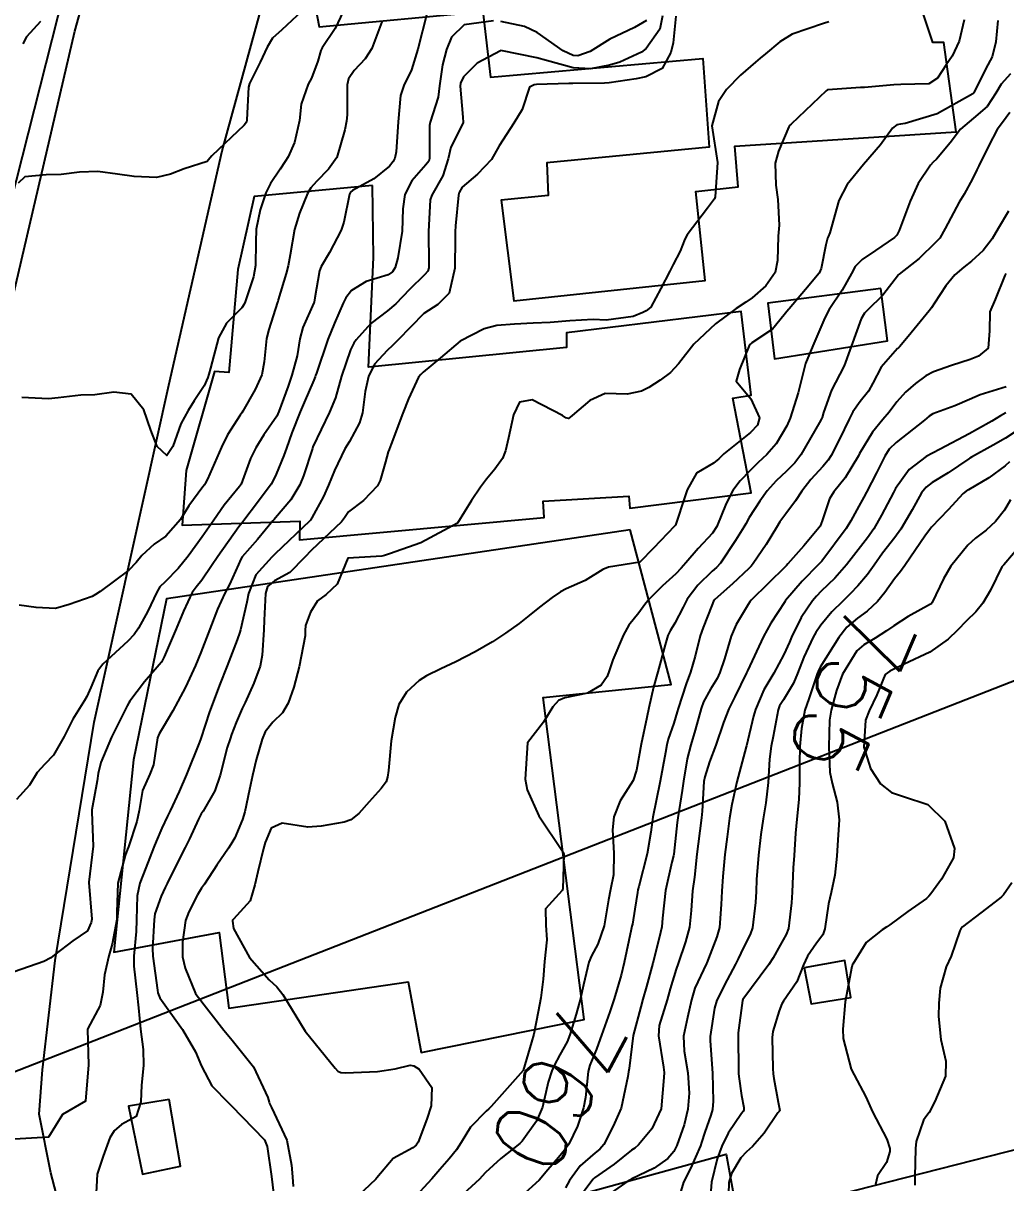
# Model space of a CAD drawing. Header units: metres. Extents: x 318500 to 325275, y 7408834 to 7428799.
# Drawn here: x 321990.5 to 322044.4, y 7422496.2 to 7422559.9 of the extents above; entities that cross this region are included whole.
import ezdxf
from ezdxf.enums import TextEntityAlignment as Align

# ---------------------------------------------------------------- set-up
doc = ezdxf.new("R2010")
doc.units = ezdxf.units.M
doc.header["$MEASUREMENT"] = 0
doc.layers.add('_TEXTO_CONGELA', color=45, linetype='Continuous', plot=False)
for name, color, linetype in [('Cotas', 45, 'Continuous'), ('Curvas de Nivel 1m', 11, 'Continuous'), ('Curvas de Nivel 5m', 15, 'Continuous'), ('Edificações', 30, 'Continuous'), ('Vias Primárias', 230, 'Continuous')]:
    doc.layers.add(name, color=color, linetype=linetype)
doc.styles.add('Style-STANDARD', font='STANDARD.shx')

msp = doc.modelspace()

# ---------------------------------------------------------------- linework, layer by layer
at = {"layer": '_TEXTO_CONGELA'}
msp.add_line((321611.191, 7422354.047), (322059.095, 7422529.362), dxfattribs=at)
at = {"layer": 'Curvas de Nivel 1m', "flags": 128}
for points, elevation in [([(322012.664, 7422560.416), (322012.174, 7422558.478), (322011.819, 7422557.347), (322011.401, 7422556.489), (322011.219, 7422555.935), (322011.093, 7422554.493), (322010.976, 7422552.847), (322010.906, 7422552.496), (322010.808, 7422552.306), (322010.613, 7422552.059), (322009.759, 7422551.352), (322008.593, 7422550.71), (322008.483, 7422550.631), (322008.421, 7422550.523), (322008.117, 7422548.977), (322007.961, 7422548.529), (322007.326, 7422547.316), (322006.871, 7422546.545), (322006.778, 7422546.305), (322006.514, 7422544.82), (322006.478, 7422544.583), (322006.468, 7422544.551), (322005.856, 7422543.193), (322005.687, 7422542.562), (322005.542, 7422541.635), (322005.264, 7422540.568), (322005.051, 7422539.971), (322004.55, 7422538.578), (322004.428, 7422538.331), (322003.712, 7422537.292), (322003.276, 7422536.591), (322002.993, 7422535.995), (322002.471, 7422534.599), (322002.436, 7422534.542), (322002.378, 7422534.467), (322001.536, 7422533.439), (322000.969, 7422532.621), (322000.341, 7422531.703), (321999.563, 7422530.642), (321999.016, 7422529.953), (321998.309, 7422529.227), (321998.02, 7422528.947), (321997.839, 7422528.665), (321997.345, 7422527.608), (321996.836, 7422526.674), (321996.607, 7422526.336), (321996.263, 7422525.965), (321994.885, 7422524.7), (321994.617, 7422524.332), (321994.231, 7422523.432), (321994.009, 7422522.927), (321993.881, 7422522.715), (321993.24, 7422521.689), (321992.771, 7422520.731), (321992.18, 7422519.702), (321991.699, 7422519.22), (321991.277, 7422518.749), (321990.856, 7422518.056), (321990.148, 7422517.28)], 769), ([(322005.808, 7422560.564), (322004.71, 7422559.532), (322004.201, 7422559.089), (322003.905, 7422558.588), (322003.515, 7422557.764), (322002.926, 7422556.597), (322002.872, 7422556.393), (322002.795, 7422554.598), (322002.762, 7422554.476), (322002.637, 7422554.309), (322000.872, 7422552.626), (322000.762, 7422552.484), (322000.615, 7422552.313), (321999.351, 7422551.907), (321998.604, 7422551.619), (321997.834, 7422551.435), (321996.602, 7422551.48), (321995.68, 7422551.617), (321994.606, 7422551.75), (321993.605, 7422551.725), (321992.603, 7422551.601), (321991.767, 7422551.584), (321990.601, 7422551.471), (321990.244, 7422551.117)], 772), ([(322008.08, 7422560.536), (322007.637, 7422559.615), (322006.914, 7422558.548), (322006.843, 7422558.403), (322006.689, 7422557.823), (322006.34, 7422556.891), (322006.146, 7422556.558), (322005.767, 7422555.45), (322005.67, 7422554.565), (322005.401, 7422553.342), (322005.06, 7422552.573), (322004.891, 7422552.301), (322004.61, 7422551.892), (322004.086, 7422551.097), (322003.833, 7422550.588), (322003.512, 7422549.654), (322003.307, 7422548.593), (322003.275, 7422547.871), (322003.253, 7422546.593), (322003.144, 7422545.98), (322002.692, 7422544.598), (322002.64, 7422544.467), (322002.505, 7422544.265), (322001.679, 7422543.425), (322001.225, 7422542.619), (322000.791, 7422540.953), (322000.698, 7422540.626), (322000.638, 7422540.447), (322000.45, 7422539.99), (321999.905, 7422539.171), (321999.57, 7422538.643), (321999.163, 7422537.904), (321998.722, 7422536.655), (321998.395, 7422536.159), (321997.861, 7422536.665), (321997.52, 7422537.562), (321997.131, 7422538.673), (321996.443, 7422539.531), (321995.496, 7422539.642), (321994.442, 7422539.493), (321993.677, 7422539.486), (321992.439, 7422539.331), (321991.909, 7422539.274), (321990.439, 7422539.35)], 771), ([(322016.326, 7422560.036), (322014.714, 7422559.817), (322014.019, 7422559.144), (322013.743, 7422558.46), (322013.525, 7422557.624), (322013.363, 7422556.463), (322013.285, 7422555.84), (322012.842, 7422554.468), (322012.813, 7422554.293), (322012.801, 7422552.468), (322012.764, 7422552.323), (322012.615, 7422552.117), (322011.844, 7422551.239), (322011.448, 7422550.487), (322011.354, 7422549.712), (322011.309, 7422548.489), (322011.065, 7422547.012), (322010.934, 7422546.494), (322010.782, 7422546.251), (322010.534, 7422546.087), (322009.325, 7422545.715), (322008.521, 7422545.221), (322008.219, 7422544.82), (322008.081, 7422544.526), (322007.593, 7422543.434), (322007.236, 7422542.539), (322006.604, 7422540.691), (322006.56, 7422540.549), (322006.533, 7422540.475), (322006.456, 7422540.307), (322005.927, 7422539.069), (322005.717, 7422538.561), (322005.26, 7422537.409), (322004.963, 7422536.572), (322004.817, 7422536.16), (322004.388, 7422535.134), (322004.215, 7422534.749), (322004.113, 7422534.583), (322003.369, 7422533.586), (322002.63, 7422532.597), (322002.507, 7422532.44), (322002.346, 7422532.24), (322001.186, 7422530.617), (322000.848, 7422530.097), (322000.31, 7422529.324), (321999.999, 7422528.94), (321999.794, 7422528.638), (321999.309, 7422527.62), (321998.901, 7422526.651), (321998.254, 7422525.104), (321998.099, 7422524.814), (321997.981, 7422524.663), (321997.175, 7422523.732), (321996.36, 7422522.679), (321996.306, 7422522.591), (321996.216, 7422522.423), (321995.639, 7422521.247), (321995.367, 7422520.692), (321994.781, 7422519.306), (321994.623, 7422518.703), (321994.572, 7422518.295), (321994.276, 7422516.708), (321994.275, 7422516.571), (321994.357, 7422514.706), (321994.108, 7422512.727), (321994.107, 7422512.71), (321994.272, 7422510.707), (321994.252, 7422510.512), (321994.05, 7422510.06), (321993.244, 7422509.52), (321992.226, 7422508.737), (321992.028, 7422508.573), (321991.655, 7422508.372), (321990.021, 7422507.811)], 768), ([(322025.598, 7422560.301), (322025.442, 7422559.573), (322024.702, 7422558.513), (322024.44, 7422558.314), (322023.262, 7422557.761), (322022.689, 7422557.592), (322021.65, 7422557.391), (322020.686, 7422557.444), (322019.223, 7422557.854), (322018.694, 7422557.998), (322016.722, 7422558.398), (322016.7, 7422558.393), (322015.422, 7422557.706), (322014.678, 7422556.962), (322014.517, 7422556.607), (322014.497, 7422556.452), (322014.644, 7422554.735), (322014.66, 7422554.45), (322014.639, 7422554.391), (322013.98, 7422553.103), (322013.825, 7422552.458), (322013.539, 7422551.528), (322012.944, 7422550.466), (322012.849, 7422550.203), (322012.746, 7422548.467), (322012.766, 7422546.691), (322012.769, 7422546.467), (322012.716, 7422546.289), (322012.534, 7422546.093), (322011.716, 7422545.288), (322010.953, 7422544.493), (322010.506, 7422544.113), (322009.595, 7422543.414), (322008.787, 7422542.517), (322008.66, 7422542.337), (322008.474, 7422541.966), (322007.987, 7422540.527), (322007.646, 7422539.328), (322007.329, 7422538.537), (322006.411, 7422536.631), (322006.382, 7422536.55), (322005.89, 7422535.054), (322005.693, 7422534.56), (322005.199, 7422533.736), (322004.352, 7422532.742), (322004.277, 7422532.655), (322004.219, 7422532.581), (322003.371, 7422531.559), (322002.537, 7422530.598), (322002.457, 7422530.47), (322002.324, 7422530.172), (322001.831, 7422529.083), (322001.582, 7422528.611), (322001.177, 7422527.726), (322000.751, 7422526.623), (322000.257, 7422525.345), (321999.966, 7422524.634), (321999.422, 7422523.452), (321999.005, 7422522.648), (321998.728, 7422522.137), (321998.199, 7422521.249), (321997.968, 7422520.888), (321997.883, 7422520.663), (321997.66, 7422519.18), (321997.455, 7422518.667), (321997.053, 7422517.774), (321996.874, 7422516.673), (321996.742, 7422516.063), (321996.287, 7422514.678), (321996.241, 7422514.547), (321996.105, 7422514.203), (321995.701, 7422512.686), (321995.659, 7422511.093), (321995.649, 7422510.686), (321995.396, 7422509.333), (321995.221, 7422508.692), (321994.967, 7422507.644), (321994.878, 7422506.697), (321994.734, 7422505.964), (321994.064, 7422504.709), (321994.047, 7422504.641), (321994.09, 7422502.708), (321993.93, 7422500.71), (321992.672, 7422499.975), (321991.9, 7422498.74), (321990.041, 7422498.615)], 767), ([(321991.469, 7422559.996), (321990.704, 7422559.161), (321990.5, 7422558.763)], 773), ([(322026.322, 7422560.294), (322026.181, 7422558.819), (322026.061, 7422558.296), (322025.578, 7422557.41), (322024.68, 7422556.958), (322024.149, 7422556.847), (322022.674, 7422556.622), (322022.414, 7422556.603), (322020.673, 7422556.586), (322020.457, 7422556.589), (322018.672, 7422556.527), (322018.549, 7422556.515), (322018.304, 7422556.395), (322017.897, 7422555.156), (322017.442, 7422554.408), (322016.628, 7422553.174), (322016.215, 7422552.426), (322015.44, 7422551.605), (322014.597, 7422550.902), (322014.446, 7422550.598), (322014.405, 7422550.452), (322014.238, 7422548.771), (322014.222, 7422548.445), (322014.22, 7422548.108), (322014.206, 7422546.445), (322013.891, 7422545.078), (322013.262, 7422544.459), (322012.505, 7422543.956), (322011.066, 7422542.491), (322010.785, 7422542.196), (322010.481, 7422541.923), (322009.795, 7422541.179), (322009.463, 7422540.51), (322009.281, 7422539.678), (322009.126, 7422538.513), (322008.974, 7422537.965), (322008.414, 7422536.94), (322008.172, 7422536.524), (322007.59, 7422535.334), (322007.259, 7422534.537), (322006.99, 7422533.921), (322006.353, 7422532.733), (322006.283, 7422532.619), (322006.228, 7422532.552), (322004.332, 7422530.766), (322004.243, 7422530.669), (322004.152, 7422530.582), (322003.288, 7422529.618), (322002.88, 7422528.594), (322002.784, 7422528.104), (322002.444, 7422526.598), (322002.405, 7422526.462), (322002.264, 7422526.04), (322001.701, 7422524.608), (322001.291, 7422523.557), (322000.931, 7422522.619), (322000.741, 7422522.093), (322000.264, 7422520.629), (322000.188, 7422520.42), (321999.475, 7422518.64), (321999.079, 7422517.723), (321998.578, 7422516.653), (321998.436, 7422516.355), (321998.126, 7422515.705), (321997.809, 7422514.969), (321997.691, 7422514.664), (321997.251, 7422513.515), (321996.919, 7422512.672), (321996.77, 7422511.982), (321996.737, 7422510.673), (321996.705, 7422510.019), (321996.581, 7422508.674), (321996.585, 7422508.114), (321996.742, 7422506.673), (321996.842, 7422505.827), (321996.954, 7422504.67), (321997.09, 7422503.541), (321997.111, 7422502.668), (321997.012, 7422501.597), (321996.967, 7422500.67), (321996.721, 7422499.869), (321995.911, 7422499.42), (321995.502, 7422499.09), (321995.272, 7422498.689), (321994.896, 7422497.684), (321994.58, 7422496.699), (321994.492, 7422495.336)], 766), ([(322042.156, 7422560.079), (322041.875, 7422558.92), (322041.486, 7422558.088), (322041.166, 7422557.62), (322040.682, 7422556.885), (322040.209, 7422556.575), (322038.676, 7422556.538), (322038.288, 7422556.521), (322036.673, 7422556.378), (322036.463, 7422556.363), (322034.671, 7422556.245), (322034.623, 7422556.229), (322034.568, 7422556.182), (322032.652, 7422554.364), (322032.572, 7422554.289), (322032.519, 7422554.211), (322031.963, 7422552.883), (322031.776, 7422552.218), (322031.814, 7422551.006), (322031.93, 7422550.217), (322031.988, 7422548.804), (322031.948, 7422548.216), (322031.902, 7422546.864), (322031.774, 7422546.218), (322031.273, 7422545.478), (322030.519, 7422544.826), (322030.16, 7422544.59), (322029.635, 7422544.243), (322028.501, 7422543.4), (322027.311, 7422542.278), (322026.474, 7422541.205), (322026.035, 7422540.726), (322025.46, 7422540.3), (322024.854, 7422539.906), (322024.451, 7422539.702), (322023.656, 7422539.53), (322022.448, 7422539.573), (322021.602, 7422539.189), (322020.64, 7422538.358), (322020.528, 7422538.26), (322020.428, 7422538.203), (322020.295, 7422538.229), (322020.112, 7422538.365), (322018.442, 7422539.214), (322017.753, 7422539.087), (322017.425, 7422538.405), (322017.151, 7422537.143), (322016.975, 7422536.412), (322016.815, 7422536.003), (322016.395, 7422535.42), (322015.942, 7422534.869), (322015.612, 7422534.428), (322015.11, 7422533.691), (322014.35, 7422532.44), (322012.339, 7422531.363), (322010.609, 7422530.772), (322010.332, 7422530.679), (322010.189, 7422530.644), (322008.33, 7422530.52), (322007.737, 7422529.1), (322007.133, 7422528.538), (322006.664, 7422528.175), (322006.285, 7422527.561), (322006.001, 7422526.828), (322005.995, 7422526.554), (322005.983, 7422526.27), (322005.666, 7422524.559), (322005.361, 7422523.435), (322005.057, 7422522.567), (322004.752, 7422522.032), (322004.204, 7422521.522), (322003.795, 7422520.985), (322003.626, 7422520.586), (322003.307, 7422519.461), (322003.098, 7422518.591), (322002.928, 7422517.823), (322002.67, 7422516.595), (322002.551, 7422516.178), (322002.119, 7422515.171), (322001.915, 7422514.801), (322001.78, 7422514.605), (322001.147, 7422513.661), (322000.455, 7422512.625), (322000.307, 7422512.406), (322000.081, 7422512.031), (321999.598, 7422511.106), (321999.428, 7422510.639), (321999.251, 7422509.433), (321999.259, 7422508.642), (321999.406, 7422508.021), (321999.963, 7422506.631), (322000.009, 7422506.558), (322001.519, 7422504.607), (322001.972, 7422504.061), (322003.152, 7422502.588), (322003.933, 7422500.92), (322004.014, 7422500.662), (322004.034, 7422500.578), (322004.138, 7422500.366), (322004.975, 7422498.564), (322005.236, 7422497.203), (322005.295, 7422496.559), (322005.329, 7422496.022)], 764), ([(322043.987, 7422560.057), (322043.892, 7422558.879), (322043.69, 7422558.06), (322043.343, 7422557.41), (322042.683, 7422556.07), (322042.627, 7422556.028), (322040.658, 7422554.923), (322038.918, 7422554.391), (322038.652, 7422554.365), (322038.456, 7422554.328), (322038.207, 7422554.134), (322037.549, 7422553.228), (322036.62, 7422552.15), (322035.722, 7422551.044), (322035.263, 7422550.17), (322034.78, 7422548.385), (322034.694, 7422548.178), (322034.656, 7422548.092), (322034.563, 7422547.737), (322034.303, 7422546.424), (322034.189, 7422546.185), (322033.449, 7422545.273), (322032.537, 7422544.21), (322032.51, 7422544.172), (322031.623, 7422543.094), (322030.491, 7422542.347), (322030.37, 7422542.232), (322029.824, 7422540.886), (322029.644, 7422540.242), (322030.446, 7422539.281), (322030.91, 7422538.225), (322030.815, 7422537.837), (322030.422, 7422537.428), (322028.952, 7422536.252), (322028.68, 7422535.981), (322028.402, 7422535.745), (322027.465, 7422535.203), (322026.946, 7422534.274), (322026.805, 7422533.844), (322026.352, 7422532.446), (322026.301, 7422532.33), (322026.261, 7422532.281), (322025.11, 7422531.071), (322024.354, 7422530.31), (322022.631, 7422530.029), (322022.323, 7422529.905), (322021.355, 7422529.309), (322020.307, 7422528.848), (322019.99, 7422528.679), (322019.547, 7422528.371), (322018.846, 7422527.827), (322018.285, 7422527.371), (322017.731, 7422526.946), (322016.977, 7422526.409), (322016.265, 7422525.937), (322015.307, 7422525.382), (322014.254, 7422524.835), (322013.436, 7422524.452), (322012.646, 7422524.062), (322012.24, 7422523.807), (322011.545, 7422523.165), (322011.123, 7422522.486), (322010.92, 7422521.779), (322010.71, 7422520.492), (322010.553, 7422518.873), (322010.513, 7422518.495), (322010.423, 7422518.239), (322010.161, 7422517.884), (322009.507, 7422517.149), (322008.933, 7422516.512), (322008.495, 7422516.156), (322008.133, 7422516.027), (322006.864, 7422515.804), (322006.128, 7422515.748), (322004.728, 7422515.974), (322004.127, 7422515.706), (322003.786, 7422514.912), (322003.701, 7422514.584), (322003.381, 7422513.303), (322003.218, 7422512.589), (322002.961, 7422511.707), (322002.062, 7422510.711), (322002.007, 7422510.654), (322001.992, 7422510.601), (322002.054, 7422510.191), (322002.927, 7422508.591), (322004.018, 7422507.377), (322004.43, 7422506.99), (322004.767, 7422506.569), (322005.98, 7422504.55), (322007.629, 7422502.525), (322007.785, 7422502.359), (322007.948, 7422502.282), (322008.195, 7422502.27), (322009.948, 7422502.344), (322010.932, 7422502.485), (322011.744, 7422502.682), (322011.953, 7422502.652), (322012.239, 7422502.466), (322012.943, 7422501.458), (322012.909, 7422500.455), (322012.655, 7422499.723), (322012.19, 7422498.466), (322012.078, 7422498.287), (322011.895, 7422498.145), (322010.813, 7422497.559), (322009.926, 7422496.499), (322009.869, 7422496.434), (322008.868, 7422495.502)], 763), ([(322024.717, 7422560.044), (322024.067, 7422559.673), (322022.707, 7422559.025), (322021.621, 7422558.356), (322020.953, 7422558.109), (322020.696, 7422558.121), (322020.143, 7422558.376), (322018.71, 7422559.388), (322018.03, 7422559.717), (322016.716, 7422559.996)], 768), ([(322044.686, 7422557.13), (322044.176, 7422556.557), (322043.891, 7422556.058), (322043.405, 7422555.32), (322042.656, 7422554.694), (322041.948, 7422554.081), (322041.388, 7422553.339), (322040.625, 7422552.439), (322040.452, 7422552.273), (322040.304, 7422552.105), (322039.626, 7422551.093), (322039.179, 7422550.121), (322038.574, 7422548.511), (322038.448, 7422548.254), (322038.318, 7422548.133), (322037.274, 7422547.428), (322036.552, 7422546.924), (322036.162, 7422546.539), (322035.96, 7422546.159), (322035.458, 7422545.234), (322034.743, 7422544.177), (322034.506, 7422543.731), (322033.852, 7422542.19), (322033.45, 7422541.221), (322033.189, 7422540.199), (322033.046, 7422539.606), (322032.608, 7422538.207), (322032.426, 7422537.787), (322031.832, 7422536.8), (322031.32, 7422536.221), (322030.849, 7422535.78), (322030.397, 7422535.347), (322029.85, 7422534.776), (322029.459, 7422534.244), (322029.096, 7422533.523), (322028.579, 7422532.257), (322028.346, 7422531.9), (322027.545, 7422531.061), (322026.872, 7422530.275), (322026.624, 7422529.979), (322026.321, 7422529.67), (322025.593, 7422529.009), (322024.881, 7422528.301), (322024.626, 7422527.974), (322024.288, 7422527.521), (322023.755, 7422526.841), (322023.454, 7422526.322), (322022.87, 7422524.944), (322022.665, 7422524.334), (322022.556, 7422524.024), (322022.238, 7422523.556), (322021.474, 7422523.105), (322020.228, 7422522.86), (322019.879, 7422522.711), (322019.579, 7422522.37), (322019.057, 7422521.527), (322018.19, 7422520.39), (322018.062, 7422518.392), (322018.161, 7422517.806), (322018.81, 7422516.38), (322020.111, 7422514.445), (322020.157, 7422514.36), (322020.172, 7422514.297), (322020.122, 7422512.36), (322020.115, 7422512.334), (322020.089, 7422512.28), (322019.169, 7422511.278), (322019.187, 7422510.373), (322019.243, 7422509.567), (322019.115, 7422508.374), (322019.046, 7422507.401), (322018.925, 7422506.376), (322018.77, 7422505.607), (322018.527, 7422504.382), (322018.41, 7422503.946), (322017.95, 7422502.39), (322016.194, 7422500.416), (322016.062, 7422500.284), (322015.926, 7422500.168), (322015.066, 7422499.275), (322014.546, 7422498.434), (322014.298, 7422498.032), (322013.886, 7422497.539), (322013.373, 7422496.952), (322012.93, 7422496.454), (322011.858, 7422495.273)], 762), ([(322044.659, 7422554.99), (322044.255, 7422554.453), (322043.959, 7422554.057), (322043.507, 7422553.192), (322042.952, 7422552.067), (322042.837, 7422551.848), (322042.609, 7422551.355), (322042.152, 7422550.521), (322041.873, 7422550.081), (322041.107, 7422548.624), (322040.81, 7422548.096), (322040.689, 7422547.978), (322040.567, 7422547.869), (322039.676, 7422546.99), (322038.579, 7422546.129), (322038.558, 7422546.111), (322038.539, 7422546.081), (322037.693, 7422544.968), (322036.836, 7422544.147), (322036.675, 7422543.982), (322036.505, 7422543.674), (322035.953, 7422542.158), (322035.556, 7422541.082), (322035.079, 7422540.171), (322034.87, 7422539.757), (322034.435, 7422538.532), (322034.353, 7422538.259), (322034.321, 7422538.182), (322034.214, 7422537.969), (322033.188, 7422536.198), (322032.85, 7422535.757), (322032.396, 7422535.299), (322031.836, 7422534.767), (322031.343, 7422534.22), (322030.938, 7422533.658), (322030.358, 7422532.762), (322030.165, 7422532.42), (322030.057, 7422532.234), (322029.594, 7422531.493), (322028.772, 7422530.253), (322028.566, 7422530.017), (322028.323, 7422529.807), (322027.529, 7422529.051), (322026.95, 7422528.274), (322026.727, 7422527.843), (322026.28, 7422526.954), (322026.022, 7422526.535), (322025.894, 7422526.286), (322025.746, 7422525.769), (322025.336, 7422524.294), (322025.096, 7422523.438), (322024.853, 7422522.3), (322024.737, 7422521.777), (322024.429, 7422520.306), (322024.176, 7422518.877), (322023.982, 7422518.313), (322023.275, 7422517.202), (322022.926, 7422516.328), (322022.852, 7422515.606), (322022.933, 7422514.328), (322022.911, 7422513.14), (322022.745, 7422512.33), (322022.64, 7422511.773), (322022.392, 7422510.335), (322022.045, 7422509.326), (322021.694, 7422508.685), (322021.556, 7422508.345), (322021.263, 7422507.102), (322021.099, 7422506.349), (322020.859, 7422505.49), (322020.511, 7422504.355), (322020.359, 7422503.971), (322019.964, 7422503.261), (322019.647, 7422502.672), (322019.515, 7422502.367), (322019.32, 7422501.745), (322019.004, 7422500.374), (322018.686, 7422499.611), (322017.902, 7422498.509), (322017.842, 7422498.45), (322017.774, 7422498.392), (322016.73, 7422497.564), (322015.876, 7422496.792), (322015.707, 7422496.587), (322015.549, 7422496.423), (322014.677, 7422495.617)], 761), ([(322044.438, 7422546.155), (322044.373, 7422546.052), (322043.852, 7422544.725), (322043.563, 7422544.059), (322043.543, 7422543.016), (322043.47, 7422542.06), (322042.935, 7422541.614), (322042.48, 7422541.436), (322041.453, 7422541.108), (322040.47, 7422540.761), (322040.041, 7422540.531), (322039.478, 7422540.115), (322038.929, 7422539.647), (322038.445, 7422539.111), (322038.033, 7422538.537), (322037.688, 7422538.137), (322037.114, 7422537.452), (322036.411, 7422536.271), (322036.348, 7422536.151), (322035.61, 7422534.944), (322035.001, 7422534.171), (322034.766, 7422533.783), (322034.356, 7422532.573), (322034.245, 7422532.289), (322034.18, 7422532.183), (322033.357, 7422531.212), (322032.476, 7422530.208), (322032.406, 7422530.132), (322032.328, 7422530.05), (322031.394, 7422529.139), (322030.465, 7422528.228), (322030.393, 7422528.135), (322030.296, 7422527.982), (322029.64, 7422526.879), (322029.369, 7422526.244), (322029.003, 7422524.994), (322028.747, 7422524.253), (322028.586, 7422523.914), (322028.236, 7422523.332), (322027.848, 7422522.641), (322027.711, 7422522.265), (322027.394, 7422521.076), (322027.153, 7422520.27), (322026.95, 7422519.505), (322026.74, 7422518.274), (322026.674, 7422517.764), (322026.442, 7422516.277), (322026.405, 7422516.008), (322026.216, 7422514.279), (322026.198, 7422514.19), (322026.106, 7422513.84), (322025.765, 7422512.285), (322025.602, 7422510.752), (322025.553, 7422510.288), (322025.414, 7422509.653), (322025.056, 7422508.295), (322024.716, 7422506.999), (322024.522, 7422506.302), (322024.409, 7422505.898), (322023.98, 7422504.31), (322023.765, 7422502.5), (322023.735, 7422502.313), (322023.692, 7422502.059), (322023.318, 7422500.319), (322022.896, 7422499.344), (322022.384, 7422498.333), (322022.159, 7422498.073), (322021.893, 7422497.88), (322021.07, 7422497.16), (322020.487, 7422496.354), (322020.263, 7422495.959)], 759), ([(322044.458, 7422539.927), (322043.021, 7422539.495), (322042.448, 7422539.248), (322041.632, 7422538.892), (322040.435, 7422538.456), (322040.22, 7422538.316), (322039.975, 7422538.107), (322038.418, 7422536.886), (322038.038, 7422536.51), (322037.802, 7422536.136), (322037.333, 7422535.204), (322036.783, 7422534.146), (322036.643, 7422533.881), (322036.368, 7422533.375), (322035.929, 7422532.584), (322035.67, 7422532.16), (322034.332, 7422530.363), (322034.161, 7422530.183), (322033.252, 7422529.26), (322032.349, 7422528.209), (322032.326, 7422528.183), (322032.299, 7422528.127), (322031.542, 7422526.95), (322031.132, 7422526.217), (322030.251, 7422524.337), (322030.202, 7422524.231), (322029.561, 7422522.909), (322029.239, 7422522.245), (322028.95, 7422521.508), (322028.519, 7422520.255), (322028.181, 7422519.346), (322027.909, 7422518.526), (322027.868, 7422518.263), (322027.772, 7422516.638), (322027.734, 7422516.264), (322027.546, 7422514.839), (322027.487, 7422514.266), (322027.349, 7422513.016), (322027.247, 7422512.268), (322027.165, 7422511.177), (322027.076, 7422510.27), (322026.866, 7422509.453), (322026.452, 7422508.276), (322026.346, 7422507.958), (322026.016, 7422506.873), (322025.846, 7422506.282), (322025.414, 7422504.863), (322025.369, 7422504.289), (322025.656, 7422502.583), (322025.682, 7422502.284), (322025.671, 7422502.008), (322025.516, 7422500.286), (322025.01, 7422499.197), (322024.273, 7422498.304), (322024.068, 7422498.137), (322023.896, 7422498.014), (322022.949, 7422497.259), (322021.872, 7422496.506), (322021.784, 7422496.428), (322021.708, 7422496.342), (322020.929, 7422495.28)], 758), ([(322044.437, 7422538.51), (322044.149, 7422538.338), (322043.671, 7422538.058), (322042.883, 7422537.608), (322042.423, 7422537.36), (322040.835, 7422536.514), (322040.412, 7422536.299), (322040.055, 7422536.105), (322039.13, 7422535.388), (322038.383, 7422534.343), (322038.312, 7422534.2), (322038.274, 7422534.131), (322037.613, 7422532.886), (322037.195, 7422532.142), (322036.851, 7422531.639), (322036.338, 7422530.982), (322035.69, 7422530.16), (322035.056, 7422529.432), (322034.308, 7422528.709), (322034.04, 7422528.448), (322033.818, 7422528.187), (322033.211, 7422527.271), (322032.678, 7422526.196), (322032.555, 7422525.909), (322032.26, 7422525.24), (322031.699, 7422524.208), (322031.163, 7422523.289), (322030.704, 7422522.223), (322030.596, 7422521.843), (322030.207, 7422520.23), (322030.189, 7422520.168), (322029.676, 7422518.237), (322029.391, 7422517.002), (322029.28, 7422516.243), (322029.149, 7422515.221), (322029.011, 7422514.246), (322028.898, 7422513.048), (322028.854, 7422512.249), (322028.823, 7422511.504), (322028.715, 7422510.25), (322028.572, 7422509.733), (322028.031, 7422508.303), (322028.017, 7422508.273), (322027.375, 7422506.908), (322027.18, 7422506.268), (322026.963, 7422505.303), (322026.752, 7422504.272), (322026.787, 7422503.452), (322026.983, 7422502.27), (322027.056, 7422501.152), (322026.989, 7422500.269), (322026.783, 7422499.405), (322026.384, 7422498.275), (322026.223, 7422497.949), (322025.889, 7422497.556), (322025.138, 7422497.034), (322023.872, 7422496.425), (322023.801, 7422496.381), (322023.7, 7422496.313), (322021.857, 7422495.035)], 757), ([(322045.807, 7422538.029), (322044.421, 7422537.116), (322043.748, 7422536.726), (322042.548, 7422536.069), (322042.461, 7422536.018), (322042.409, 7422535.98), (322041.263, 7422535.221), (322040.389, 7422534.687), (322040.057, 7422534.433), (322039.816, 7422534.108), (322039.303, 7422533.178), (322038.672, 7422532.125), (322038.345, 7422531.664), (322037.676, 7422530.797), (322037.208, 7422530.141), (322036.839, 7422529.628), (322036.313, 7422529.006), (322035.9, 7422528.562), (322035.486, 7422528.162), (322034.887, 7422527.575), (322034.28, 7422526.844), (322034.012, 7422526.446), (322033.866, 7422526.184), (322033.356, 7422525.092), (322033, 7422524.192), (322032.776, 7422523.661), (322032.228, 7422522.751), (322032.013, 7422522.413), (322031.934, 7422522.204), (322031.667, 7422520.739), (322031.565, 7422520.209), (322031.467, 7422519.495), (322031.392, 7422518.212), (322031.267, 7422517.1), (322031.114, 7422516.215), (322030.988, 7422515.356), (322030.859, 7422514.219), (322030.758, 7422512.882), (322030.727, 7422512.22), (322030.692, 7422511.61), (322030.541, 7422510.223), (322030.413, 7422509.867), (322030.044, 7422509.155), (322029.744, 7422508.525), (322029.609, 7422508.236), (322029.152, 7422507.374), (322028.58, 7422506.251), (322028.447, 7422505.81), (322028.212, 7422504.257), (322028.206, 7422504.028), (322028.335, 7422502.254), (322028.383, 7422500.702), (322028.344, 7422500.254), (322028.242, 7422499.938), (322027.911, 7422499.011), (322027.729, 7422498.435), (322027.671, 7422498.262), (322027.137, 7422497.011), (322026.75, 7422496.271), (322026.553, 7422495.584)], 756), ([(322044.694, 7422533.727), (322044.367, 7422533.164), (322043.876, 7422532.536), (322043.351, 7422532.06), (322042.779, 7422531.633), (322042.342, 7422531.242), (322041.409, 7422530.084), (322041.01, 7422529.4), (322040.391, 7422528.099), (322040.353, 7422528.045), (322040.299, 7422528.004), (322039.083, 7422527.323), (322038.28, 7422526.812), (322037.882, 7422526.528), (322037.273, 7422526.14), (322036.639, 7422525.774), (322036.263, 7422525.432), (322035.472, 7422524.162), (322035.147, 7422523.255), (322034.852, 7422522.171), (322034.762, 7422521.622), (322034.73, 7422520.172), (322034.784, 7422518.779), (322034.905, 7422518.169), (322035.184, 7422517.135), (322035.283, 7422516.163), (322035.224, 7422515.063), (322035.17, 7422514.164), (322035.059, 7422513.125), (322034.843, 7422512.169), (322034.699, 7422511.552), (322034.503, 7422510.173), (322034.39, 7422509.84), (322034.048, 7422509.379), (322033.553, 7422508.669), (322033.337, 7422508.187), (322032.958, 7422507.254), (322032.236, 7422506.198), (322032.148, 7422506.058), (322032.002, 7422505.665), (322031.658, 7422504.532), (322031.617, 7422504.205), (322031.649, 7422502.51), (322031.667, 7422502.204), (322031.701, 7422501.957), (322031.935, 7422500.663), (322032.033, 7422500.199), (322031.989, 7422500.14), (322031.928, 7422500.072), (322031.17, 7422498.952), (322030.526, 7422498.221), (322030.199, 7422497.922), (322029.891, 7422497.604), (322029.378, 7422496.737), (322029.241, 7422496.239), (322029.223, 7422495.599)], 754), ([(322045.924, 7422532.026), (322044.331, 7422530.166), (322044.271, 7422530.11), (322044.219, 7422530.051), (322043.59, 7422528.778), (322043.168, 7422528.061), (322042.783, 7422527.574), (322042.285, 7422527.087), (322041.784, 7422526.571), (322041.273, 7422526.085), (322040.263, 7422525.359), (322038.848, 7422524.713), (322038.253, 7422524.417), (322038.064, 7422524.319), (322037.817, 7422524.134), (322037.35, 7422523.022), (322036.94, 7422522.143), (322036.729, 7422521.628), (322036.649, 7422520.145), (322037.005, 7422518.969), (322037.563, 7422518.129), (322038.163, 7422517.662), (322038.826, 7422517.447), (322040.154, 7422517.009), (322041.083, 7422516.086), (322041.61, 7422514.585), (322041.554, 7422514.078), (322040.905, 7422512.894), (322040.314, 7422512.097), (322040.215, 7422511.971), (322040.086, 7422511.843), (322039.064, 7422511.121), (322038.064, 7422510.386), (322037.905, 7422510.28), (322037.644, 7422510.126), (322036.774, 7422509.414), (322036.031, 7422508.229), (322036.011, 7422508.17), (322035.999, 7422508.15), (322035.984, 7422508.105), (322035.617, 7422506.156), (322035.483, 7422504.662), (322035.514, 7422504.157), (322035.955, 7422502.476), (322036.109, 7422502.148), (322036.752, 7422500.951), (322037.126, 7422500.132), (322037.908, 7422498.628), (322038.067, 7422498.118), (322038.069, 7422497.947), (322037.888, 7422497.35), (322037.391, 7422496.613), (322037.283, 7422496.129)], 753), ([(322044.767, 7422512.703), (322044.298, 7422512.038), (322044.203, 7422511.924), (322044.087, 7422511.831), (322043.071, 7422511.059), (322042.063, 7422510.281), (322041.958, 7422510.175), (322041.907, 7422510.072), (322041.441, 7422508.677), (322041.167, 7422508.083), (322040.84, 7422506.91), (322040.755, 7422506.089), (322040.732, 7422505.356), (322040.872, 7422504.087), (322041.137, 7422502.908), (322041.131, 7422502.082), (322040.538, 7422500.693), (322040.231, 7422500.095), (322040.108, 7422499.917), (322039.923, 7422499.662), (322039.508, 7422498.502), (322039.48, 7422498.104), (322039.433, 7422496.548), (322039.44, 7422496.104)], 752)]:
    msp.add_lwpolyline(points, dxfattribs=dict(at, elevation=elevation))
at = {"layer": 'Curvas de Nivel 5m', "flags": 128}
for points, elevation in [([(322010.189, 7422559.982), (322009.64, 7422558.516), (322009.274, 7422557.939), (322008.682, 7422557.299), (322008.361, 7422556.838), (322008.29, 7422556.526), (322008.296, 7422554.874), (322008.256, 7422554.526), (322008.164, 7422554.055), (322007.729, 7422552.533), (322007.262, 7422551.888), (322006.6, 7422551.205), (322006.294, 7422550.855), (322006.121, 7422550.557), (322005.669, 7422549.468), (322005.394, 7422548.567), (322005.156, 7422547.181), (322005.053, 7422546.572), (322004.952, 7422546.155), (322004.512, 7422544.708), (322004.481, 7422544.609), (322004.473, 7422544.58), (322003.999, 7422543.074), (322003.873, 7422542.586), (322003.743, 7422541.312), (322003.611, 7422540.588), (322003.247, 7422539.793), (322002.565, 7422538.599), (322002.516, 7422538.512), (322002.427, 7422538.387), (322001.728, 7422537.292), (322001.392, 7422536.615), (322000.623, 7422534.867), (322000.505, 7422534.628), (322000.458, 7422534.55), (322000.377, 7422534.443), (321999.606, 7422533.396), (321999.139, 7422532.648), (321998.341, 7422531.732), (321997.703, 7422531.3), (321997.022, 7422530.673), (321996.705, 7422530.295), (321996.318, 7422529.873), (321994.74, 7422528.703), (321994.476, 7422528.529), (321994.296, 7422528.425), (321993.028, 7422527.99), (321992.285, 7422527.768), (321991.219, 7422527.817), (321990.288, 7422527.94)], 770), ([(322034.727, 7422559.971), (322034.425, 7422559.884), (322032.711, 7422559.298), (322032.041, 7422558.882), (322031.246, 7422558.225), (322030.947, 7422557.977), (322030.693, 7422557.769), (322029.871, 7422557.053), (322029.098, 7422556.254), (322028.663, 7422555.608), (322028.307, 7422554.265), (322028.62, 7422552.26), (322028.486, 7422550.367), (322028.454, 7422550.262), (322028.059, 7422549.742), (322026.951, 7422548.284), (322026.818, 7422548.035), (322026.556, 7422547.389), (322026.187, 7422546.652), (322025.998, 7422546.295), (322025.498, 7422545.327), (322024.948, 7422544.306), (322024.702, 7422544.114), (322024.507, 7422544.011), (322023.987, 7422543.8), (322022.503, 7422543.6), (322021.792, 7422543.64), (322020.502, 7422543.551), (322019.423, 7422543.459), (322018.5, 7422543.434), (322017.473, 7422543.379), (322016.499, 7422543.296), (322015.802, 7422543.122), (322014.49, 7422542.44), (322013.412, 7422541.519), (322012.464, 7422540.731), (322012.325, 7422540.609), (322012.209, 7422540.474), (322011.654, 7422539.269), (322011.355, 7422538.486), (322010.704, 7422536.787), (322010.593, 7422536.497), (322010.544, 7422536.362), (322010.4, 7422535.819), (322010.095, 7422534.792), (322009.953, 7422534.504), (322009.184, 7422533.696), (322008.358, 7422533.073), (322008.138, 7422532.738), (322007.984, 7422532.525), (322006.334, 7422530.965), (322005.959, 7422530.556), (322005.15, 7422529.735), (322004.311, 7422529.282), (322003.927, 7422528.963), (322003.802, 7422528.585), (322003.736, 7422527.128), (322003.713, 7422526.586), (322003.636, 7422525.206), (322003.514, 7422524.587), (322003.167, 7422523.659), (322002.691, 7422522.595), (322002.536, 7422522.276), (322002.203, 7422521.5), (322001.952, 7422520.845), (322001.865, 7422520.605), (322001.712, 7422520.134), (322001.32, 7422518.613), (322001.024, 7422517.75), (322000.386, 7422516.626), (322000.284, 7422516.482), (322000.134, 7422516.202), (321999.632, 7422515.123), (321999.401, 7422514.641), (321998.716, 7422513.27), (321998.416, 7422512.655), (321998.306, 7422512.437), (321998.08, 7422511.971), (321997.737, 7422510.991), (321997.694, 7422510.664), (321997.617, 7422509.084), (321997.621, 7422508.664), (321997.875, 7422506.798), (321997.899, 7422506.661), (321998.006, 7422506.376), (321999.251, 7422504.641), (321999.962, 7422503.414), (322000.296, 7422502.625), (322000.869, 7422501.545), (322001.793, 7422500.602), (322001.928, 7422500.481), (322003.749, 7422498.582), (322003.895, 7422498.215), (322004.143, 7422496.576), (322004.329, 7422495.047)], 765), ([(322044.585, 7422549.574), (322044.008, 7422548.624), (322043.688, 7422548.059), (322043.199, 7422547.425), (322042.551, 7422546.831), (322042.125, 7422546.497), (322041.641, 7422546.083), (322041.137, 7422545.485), (322040.516, 7422544.531), (322040.349, 7422544.266), (322040.228, 7422544.104), (322039.071, 7422542.696), (322038.596, 7422542.128), (322038.538, 7422542.08), (322038.489, 7422542.043), (322037.601, 7422541.01), (322037.141, 7422540.143), (322036.894, 7422539.705), (322036.445, 7422539.134), (322036.036, 7422538.556), (322035.83, 7422538.159), (322035.313, 7422537.06), (322034.855, 7422536.173), (322034.682, 7422535.899), (322034.401, 7422535.565), (322033.742, 7422534.837), (322033.232, 7422534.197), (322032.892, 7422533.683), (322032.361, 7422532.96), (322032.042, 7422532.526), (322031.847, 7422532.215), (322031.277, 7422531.285), (322030.574, 7422530.228), (322030.461, 7422530.096), (322030.326, 7422529.964), (322029.444, 7422529.112), (322028.467, 7422528.257), (322028.39, 7422528.167), (322028.295, 7422527.936), (322027.826, 7422526.715), (322027.667, 7422526.266), (322027.383, 7422525.144), (322027.132, 7422524.271), (322026.892, 7422523.622), (322026.459, 7422522.278), (322026.406, 7422522.089), (322026.208, 7422521.472), (322025.899, 7422520.58), (322025.828, 7422520.285), (322025.752, 7422519.853), (322025.473, 7422518.29), (322025.253, 7422517.195), (322025.069, 7422516.296), (322024.947, 7422515.479), (322024.758, 7422514.3), (322024.288, 7422512.503), (322024.244, 7422512.308), (322024.22, 7422512.176), (322024.074, 7422511.245), (322023.944, 7422510.429), (322023.918, 7422510.312), (322023.876, 7422510.131), (322023.499, 7422508.318), (322023.331, 7422507.629), (322022.945, 7422506.326), (322022.706, 7422505.623), (322022.251, 7422504.336), (322022.182, 7422504.132), (322021.968, 7422503.565), (322021.613, 7422502.685), (322021.518, 7422502.344), (322021.364, 7422500.918), (322021.261, 7422500.347), (322020.922, 7422499.343), (322020.451, 7422498.354), (322020.223, 7422498.028), (322019.889, 7422497.617), (322019.301, 7422496.946), (322018.821, 7422496.376), (322017.861, 7422495.485)], 760), ([(322044.629, 7422535.825), (322044.403, 7422535.605), (322043.506, 7422534.946), (322042.383, 7422534.281), (322042.25, 7422534.204), (322042.09, 7422534.074), (322041.275, 7422533.178), (322040.352, 7422532.223), (322040.3, 7422532.152), (322040.267, 7422532.101), (322040.029, 7422531.787), (322038.893, 7422530.122), (322038.649, 7422529.801), (322038.319, 7422529.393), (322037.793, 7422528.65), (322037.384, 7422528.139), (322036.82, 7422527.617), (322036.286, 7422527.23), (322035.705, 7422526.732), (322035.263, 7422526.165), (322034.254, 7422524.55), (322034.128, 7422524.304), (322034.079, 7422524.182), (322033.618, 7422522.798), (322033.412, 7422522.188), (322033.22, 7422521.174), (322033.125, 7422520.191), (322033.108, 7422519.263), (322033.115, 7422518.191), (322033.067, 7422517.28), (322032.963, 7422516.192), (322032.897, 7422515.424), (322032.811, 7422514.193), (322032.772, 7422513.525), (322032.709, 7422512.194), (322032.676, 7422511.599), (322032.505, 7422510.196), (322032.384, 7422509.868), (322032.046, 7422509.272), (322031.661, 7422508.58), (322031.422, 7422508.209), (322030.011, 7422506.295), (322029.983, 7422506.23), (322029.754, 7422504.463), (322029.74, 7422504.234), (322029.757, 7422502.429), (322029.766, 7422502.233), (322029.779, 7422502.063), (322029.938, 7422501.03), (322030.059, 7422500.356), (322030.062, 7422500.228), (322030.02, 7422500.137), (322029.927, 7422500.028), (322029.196, 7422498.955), (322028.855, 7422498.246), (322028.592, 7422497.547), (322028.282, 7422496.254), (322028.149, 7422494.552)], 755)]:
    msp.add_lwpolyline(points, dxfattribs=dict(at, elevation=elevation))
at = {"layer": 'Edificações'}
for points in [[(321980.643, 7422567.924), (321971.453, 7422552.709), (321967.146, 7422542.835), (321965.043, 7422543.122), (321963.991, 7422538.247), (321962.174, 7422538.629), (321961.217, 7422534.137), (321960.165, 7422534.711), (321957.679, 7422530.314), (321955.476, 7422526.1), (321976.037, 7422518.645), (321977.567, 7422524.284), (321975.654, 7422524.858), (321978.523, 7422534.129), (321982.73, 7422532.791), (321983.98, 7422537.876), (321975.373, 7422540.17), (321977.669, 7422547.339), (321988.19, 7422543.623), (321993.076, 7422562.849)], [(322005.892, 7422564.147), (322006.748, 7422559.697), (322015.737, 7422560.553), (322016.165, 7422556.941), (322027.807, 7422557.967), (322028.15, 7422553.09), (322019.247, 7422552.235), (322019.312, 7422550.444), (322016.738, 7422550.176), (322017.446, 7422544.648), (322027.938, 7422545.765), (322027.422, 7422550.665), (322029.744, 7422550.922), (322029.572, 7422553.157), (322041.715, 7422553.939), (322041.027, 7422558.838), (322040.425, 7422558.838), (322038.791, 7422563.824)], [(322018.262, 7422494.82), (322029.085, 7422497.807), (322029.747, 7422494.17), (322050.918, 7422499.57)]]:
    msp.add_lwpolyline(points, dxfattribs=at)
for points in [[(322009.673, 7422550.989), (322003.18, 7422550.379), (322002.291, 7422546.38), (322001.792, 7422540.723), (322001.013, 7422540.77), (321999.459, 7422535.334), (321999.237, 7422532.339), (322005.701, 7422532.561), (322005.685, 7422531.536), (322019.097, 7422532.762), (322019.041, 7422533.657), (322023.746, 7422533.937), (322023.802, 7422533.266), (322030.466, 7422534.105), (322029.458, 7422539.311), (322030.466, 7422539.479), (322029.906, 7422544.069), (322020.329, 7422542.9), (322020.329, 7422542.092), (322009.464, 7422541.015), (322009.733, 7422547.029)], [(322037.576, 7422545.329), (322031.38, 7422544.521), (322031.74, 7422541.47), (322037.936, 7422542.457)], [(322023.828, 7422532.078), (321998.379, 7422528.29), (321996.576, 7422519.447), (321995.492, 7422508.889), (322001.265, 7422509.971), (322001.807, 7422505.823), (322011.639, 7422507.266), (322012.361, 7422503.389), (322021.291, 7422505.192), (322019.038, 7422522.875), (322026.074, 7422523.597)], [(322033.364, 7422508.028), (322033.758, 7422506.046), (322035.927, 7422506.401), (322035.607, 7422508.428)], [(321998.532, 7422500.81), (321996.287, 7422500.434), (321997.055, 7422496.71), (321999.147, 7422497.138)]]:
    msp.add_lwpolyline(points, close=True, dxfattribs=at)
at = {"layer": 'Vias Primárias'}
for points in [[(323715.644, 7420145.548, 0), (323709.04, 7420132.939)], [(323831.088, 7420001.787, 0), (323833.844, 7420008.443, 0.220888)], [(322057.165, 7422379.206), (322035.763, 7422413.387), (322015.366, 7422446.138), (322007.452, 7422458.378), (322003.865, 7422465.837), (321997.254, 7422481.065), (321994.384, 7422489.384), (321993.016, 7422493.004), (321992.027, 7422496.778), (321991.397, 7422500), (321991.565, 7422502.438), (321992.263, 7422508.437), (321994.414, 7422521.527), (321998.507, 7422540.035), (322001.431, 7422552.894), (322005.136, 7422566.383), (322009.814, 7422584.502), (322010.987, 7422593.105, 0.166075), (322009.038, 7422605.964, 0.027166), (322005.911, 7422611.253), (322002.013, 7422617.098)]]:
    msp.add_lwpolyline(points, format="xyb", dxfattribs=at)
msp.add_lwpolyline([(321999.816, 7422452.394), (321997.932, 7422456.323), (321995.394, 7422461.644), (321990.56, 7422472.461), (321989.083, 7422476.155), (321985.806, 7422484.185), (321984.577, 7422487.623), (321983.266, 7422491.478), (321982.611, 7422494.343), (321981.964, 7422499.342), (321981.964, 7422500), (321982.419, 7422505.931), (321983.263, 7422512.008), (321984.783, 7422520.447), (321987.485, 7422534.312), (321993.352, 7422559.472), (321998.606, 7422578.326)], dxfattribs=at)

# ---------------------------------------------------------------- texts
at = {"layer": 'Cotas', "style": 'Style-STANDARD'}
for s, rotation, p in [('755', 246.77175, (322035.982, 7422523.248, 755)), ('760', 242.01014, (322019.876, 7422501.44, 760))]:
    msp.add_text(s, height=4, rotation=rotation, dxfattribs=at).set_placement(p, align=Align.MIDDLE_CENTER)

doc.saveas('drawing.dxf')
